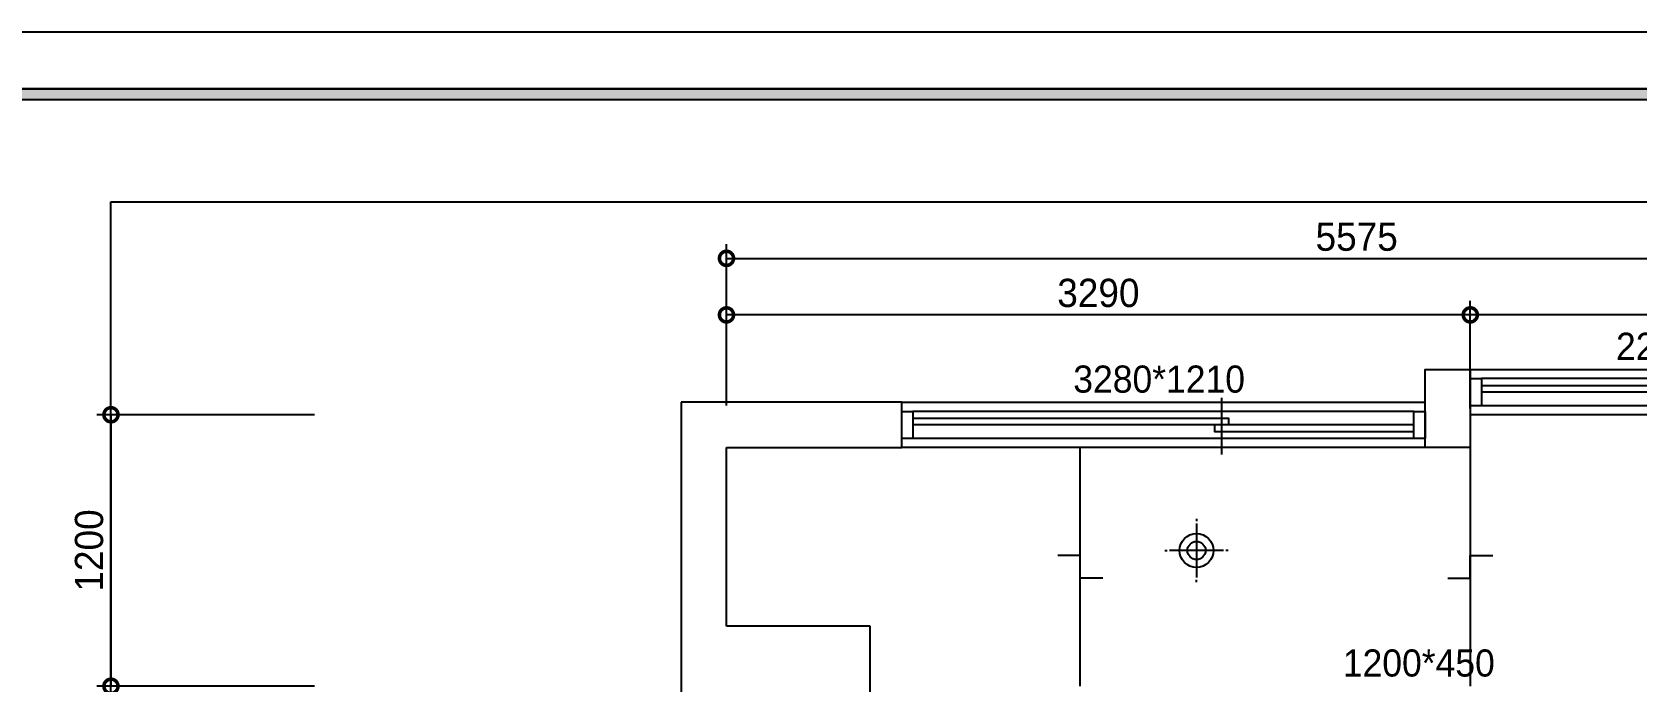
# Model space of a CAD drawing. Header units: inches. Extents: x 15866 to 103813, y -56635 to -28561.
# Drawn here: x 38268 to 45366, y -31933 to -29061 of the extents above; entities that cross this region are included whole.
import ezdxf
from ezdxf.enums import TextEntityAlignment as Align

# ---------------------------------------------------------------- set-up
doc = ezdxf.new("R2010")
doc.units = ezdxf.units.IN
doc.header["$LTSCALE"] = 50
doc.header["$MEASUREMENT"] = 0
for name, color, linetype in [('04-WIN', 4, 'Continuous'), ('07-DIM WAL', 5, 'Continuous'), ('2-con', 2, 'Continuous'), ('CEIL-DOOR', 6, 'Continuous'), ('F-SYM', 7, 'Continuous'), ('FORM(YOURNAME)-11', 1, 'Continuous'), ('HAT', 8, 'Continuous'), ('RC-LIGHT', 7, 'Continuous'), ('U-LANP', 6, 'Continuous')]:
    doc.layers.add(name, color=color, linetype=linetype)
doc.styles.add('YOURNAME', font='HY울릉도M.TTF')
doc.styles.add('스타일1', font='HY울릉도M.TTF')
doc.styles.add('코레일둥고', font='Korail_Round_Gothic_Medium.ttf')
doc.dimstyles.new('50', dxfattribs={"dimscale": 50, "dimtxt": 2.5, "dimasz": 2.5, "dimexe": 1.25, "dimexo": 2, "dimtad": 1, "dimdec": 0, "dimtxsty": '스타일1', "dimblk": 'DOTSMALL', "dimcen": 2.5, "dimclrd": 1, "dimclre": 1, "dimclrt": 2, "dimadec": 0, "dimazin": 0, "dimtfac": 1, "dimtdec": 0, "dimtix": 1, "dimtmove": 0, "dimatfit": 3, "dimldrblk": 'DOTSMALL', "dimfxl": 1.25, "dimarcsym": 0})

# ---------------------------------------------------------------- blocks, each defined once
blk = doc.blocks.new('FORM-PLAN')
at = {"layer": 'FORM(YOURNAME)-11'}
h = blk.add_hatch(color=256, dxfattribs=at)
h.dxf.hatch_style = 1
h.paths.add_polyline_path([(-71444, 55115), (10556, 55115), (10556, 54915), (-71444, 54915)])
h.paths.add_polyline_path([(-71444, -2085), (10556, -2085), (10556, -2285), (-71444, -2285)])
at = {"layer": 'Defpoints', "color": 158}
for points in [[(-71444, -2285), (10556, -2285), (10556, 55115), (-71444, 55115)], [(-69444, 53115), (-64, 53115), (-64, 1215), (-69444, 1215)]]:
    blk.add_lwpolyline(points, close=True, dxfattribs=at)
at = {"layer": 'FORM(YOURNAME)-11', "color": 250}
blk.add_lwpolyline([(-72444, -3285), (11556, -3285), (11556, 56115), (-72444, 56115)], close=True, dxfattribs=at)
at = {"layer": 'FORM(YOURNAME)-11'}
blk.add_lwpolyline([(-71444, 55115), (10556, 55115), (10556, 54915), (-71444, 54915)], close=True, dxfattribs=at)
at = {"layer": 'FORM(YOURNAME)-11', "color": 3, "style": 'YOURNAME'}
for tag, height, p in [('1', 450, (9905, 18188)), ('2', 450, (9905, 17544)), ('3', 450, (9905, 16257)), ('4', 450, (9905, 14326)), ('5', 515, (9905, 12009)), ('6', 515, (9905, 9757)), ('7', 515, (9905, 7504)), ('8', 515, (9905, 5252)), ('9', 515, (9905, 2999)), ('10', 515, (5655, 811)), ('11', 515, (9905, 747)), ('12', 515, (5655, -1441)), ('13', 515, (9905, -1441))]:
    blk.add_attdef(tag, text='', height=height, dxfattribs=at).set_placement(p, align=Align.MIDDLE_RIGHT)
blk = doc.blocks.new('_DOTSMALL')
at = {"color": 0, "linetype": 'ByBlock', "const_width": 0.5}
blk.add_lwpolyline([(-0.0625, 0, 1), (0.0625, 0, 1)], format="xyb", close=True, dxfattribs=at)
blk = doc.blocks.new('*D66')
at = {"layer": '07-DIM WAL', "color": 1, "lineweight": -2, "transparency": 16777216}
for p, q in [((41339, -30644.3), (41339, -29998.6)), ((46914, -30644.3), (46914, -29998.6)), ((41339, -30061.1), (46914, -30061.1))]:
    blk.add_line(p, q, dxfattribs=at)
at = {"layer": 'Defpoints', "color": 0, "transparency": 16777216}
for p in [(46914, -30061.1), (41339, -30744.3), (46914, -30744.3)]:
    blk.add_point(p, dxfattribs=at)
at = {"layer": '07-DIM WAL', "color": 1, "lineweight": -2, "transparency": 16777216, "xscale": 125, "yscale": 125, "zscale": 125, "rotation": 180}
blk.add_blockref('_DOTSMALL', (41339, -30061.1), dxfattribs=at)
at = {"layer": '07-DIM WAL', "color": 1, "lineweight": -2, "transparency": 16777216, "xscale": 125, "yscale": 125, "zscale": 125}
blk.add_blockref('_DOTSMALL', (46914, -30061.1), dxfattribs=at)
at = {"layer": '07-DIM WAL', "color": 2, "transparency": 16777216, "insert": (44126.5, -29966.1), "char_height": 125, "attachment_point": 5, "style": '스타일1'}
blk.add_mtext('5575', dxfattribs=at)
blk = doc.blocks.new('*D84')
at = {"layer": '07-DIM WAL', "color": 1, "lineweight": -2, "transparency": 16777216}
for p, q in [((44629, -30711.1), (44629, -30248.6)), ((46914, -30711.1), (46914, -30248.6)), ((46914, -30311.1), (44629, -30311.1))]:
    blk.add_line(p, q, dxfattribs=at)
at = {"layer": 'Defpoints', "color": 0, "transparency": 16777216}
for p in [(44629, -30311.1), (44629, -30811.1), (46914, -30811.1)]:
    blk.add_point(p, dxfattribs=at)
at = {"layer": '07-DIM WAL', "color": 1, "lineweight": -2, "transparency": 16777216, "xscale": 125, "yscale": 125, "zscale": 125, "rotation": 180}
blk.add_blockref('_DOTSMALL', (44629, -30311.1), dxfattribs=at)
at = {"layer": '07-DIM WAL', "color": 1, "lineweight": -2, "transparency": 16777216, "xscale": 125, "yscale": 125, "zscale": 125}
blk.add_blockref('_DOTSMALL', (46914, -30311.1), dxfattribs=at)
at = {"layer": '07-DIM WAL', "color": 2, "transparency": 16777216, "insert": (45771.5, -30214.8), "char_height": 125, "attachment_point": 5, "style": '스타일1'}
blk.add_mtext('2285', dxfattribs=at)
blk = doc.blocks.new('*D85')
at = {"layer": '07-DIM WAL', "color": 1, "lineweight": -2, "transparency": 16777216}
for p, q in [((41339, -30711.1), (41339, -30248.6)), ((44629, -30725.1), (44629, -30248.6)), ((44629, -30311.1), (41339, -30311.1))]:
    blk.add_line(p, q, dxfattribs=at)
at = {"layer": 'Defpoints', "color": 0, "transparency": 16777216}
for p in [(41339, -30311.1), (41339, -30811.1), (44629, -30825.1)]:
    blk.add_point(p, dxfattribs=at)
at = {"layer": '07-DIM WAL', "color": 1, "lineweight": -2, "transparency": 16777216, "xscale": 125, "yscale": 125, "zscale": 125, "rotation": 180}
blk.add_blockref('_DOTSMALL', (41339, -30311.1), dxfattribs=at)
at = {"layer": '07-DIM WAL', "color": 1, "lineweight": -2, "transparency": 16777216, "xscale": 125, "yscale": 125, "zscale": 125}
blk.add_blockref('_DOTSMALL', (44629, -30311.1), dxfattribs=at)
at = {"layer": '07-DIM WAL', "color": 2, "transparency": 16777216, "insert": (42984, -30214.7), "char_height": 125, "attachment_point": 5, "style": '스타일1'}
blk.add_mtext('3290', dxfattribs=at)
blk = doc.blocks.new('*D67')
at = {"layer": '07-DIM WAL', "color": 1, "lineweight": -2, "transparency": 16777216}
for p, q in [((39516.5, -30752.6), (38554, -30752.6)), ((38616.5, -30752.6), (38616.5, -31952.6)), ((39516.5, -31952.6), (38554, -31952.6))]:
    blk.add_line(p, q, dxfattribs=at)
at = {"layer": 'Defpoints', "color": 0, "transparency": 16777216}
for p in [(39616.5, -30752.6), (38616.5, -31952.6), (39616.5, -31952.6)]:
    blk.add_point(p, dxfattribs=at)
at = {"layer": '07-DIM WAL', "color": 1, "lineweight": -2, "transparency": 16777216, "xscale": 125, "yscale": 125, "zscale": 125}
for p, rotation in [((38616.5, -30752.6), 90), ((38616.5, -31952.6), 270)]:
    blk.add_blockref('_DOTSMALL', p, dxfattribs=dict(at, rotation=rotation))
at = {"layer": '07-DIM WAL', "color": 2, "transparency": 16777216, "insert": (38520.2, -31352.6), "char_height": 125, "attachment_point": 5, "rotation": 90, "style": '스타일1'}
blk.add_mtext('1200', dxfattribs=at)
blk = doc.blocks.new('vudausewh')
for p, q in [((21404, -31952.6), (21404, -30897.6)), ((23129, -30897.6), (23129, -31952.6))]:
    blk.add_line(p, q)
for points in [[(21504, -31475.1), (21404, -31475.1), (21404, -31375.1), (21304, -31375.1)], [(23029, -31475.1), (23129, -31475.1), (23129, -31375.1), (23229, -31375.1)]]:
    blk.add_lwpolyline(points)
at = {"layer": '04-WIN'}
blk.add_lwpolyline([(25414, -30552.6), (25414, -30752.6), (23129, -30752.6), (23129, -30897.6), (20614, -30897.6), (20614, -30697.6), (22929, -30697.6), (22929, -30552.6), (25414, -30552.6)], dxfattribs=at)
at = {"layer": '2-con'}
for p, q in [((20614, -30697.6), (19639, -30697.6)), ((19639, -30697.6), (19639, -41674.6)), ((20614, -30897.6), (20614, -30697.6)), ((19839, -31687.6), (19839, -30897.6)), ((19839, -30897.6), (20614, -30897.6)), ((20474, -31687.6), (19839, -31687.6)), ((20474, -32723.7), (20474, -31687.6))]:
    blk.add_line(p, q, dxfattribs=at)
at = {"layer": '04-WIN', "style": '코레일둥고'}
for s, p in [('2285*1210', (23773.6, -30509.9)), ('3280*1210', (21373, -30654.9)), ('1200*450', (22565.2, -31909.9))]:
    blk.add_text(s, height=120, dxfattribs=at).set_placement(p)
blk = doc.blocks.new('cjswjdej')
at = {"layer": '04-WIN', "color": 8}
for p, q in [((46864, -30592.6), (44679, -30592.6)), ((43529, -30677.6), (43529, -30927.6)), ((46864, -30712.6), (44679, -30712.6)), ((44379, -30737.6), (42164, -30737.6)), ((44379, -30797.6), (43559, -30797.6)), ((44379, -30857.6), (42164, -30857.6))]:
    blk.add_line(p, q, dxfattribs=at)
for points in [[(44429, -30552.6), (44629, -30552.6), (44629, -30897.6), (44429, -30897.6)], [(44679, -30712.6), (44629, -30712.6), (44629, -30592.6), (44679, -30592.6)], [(42164, -30857.6), (42114, -30857.6), (42114, -30737.6), (42164, -30737.6)], [(44379, -30857.6), (44379, -30737.6), (44429, -30737.6), (44429, -30857.6)]]:
    blk.add_lwpolyline(points, close=True, dxfattribs=at)
for points in [[(44679, -30622.6), (46044, -30622.6), (46044, -30652.6), (44679, -30652.6)], [(42164, -30767.6), (43559, -30767.6), (43559, -30797.6), (42164, -30797.6)], [(44379, -30827.6), (43499, -30827.6), (43499, -30797.6)]]:
    blk.add_lwpolyline(points, dxfattribs=at)
blk.add_blockref('vudausewh', (21500, 0))
blk = doc.blocks.new('매입등')
at = {"layer": 'HAT', "color": 1}
for p, q in [((0, 140), (0, 130)), ((0, 120), (0, -120)), ((-140, 0), (-130, 0)), ((120, 0), (-120, 0)), ((140, 0), (130, 0)), ((-140, 0), (-130, 0)), ((0, -140), (0, -130))]:
    blk.add_line(p, q, dxfattribs=at)
blk.add_circle((0, 0), 40, dxfattribs=at)
at = {"layer": 'U-LANP'}
blk.add_circle((0, 0), 75, dxfattribs=at)
blk = doc.blocks.new('A$C59950440')
at = {"layer": 'CEIL-DOOR'}
blk.add_blockref('매입등', (140, 140), dxfattribs=at)

msp = doc.modelspace()

# ---------------------------------------------------------------- block references
msp.add_blockref('cjswjdej', (0, 0))
at = {"layer": 'F-SYM', "xscale": 0.2500000000000001, "yscale": 0.2500000000000001, "zscale": 0.2500000000000001}
msp.add_blockref('FORM-PLAN', (55977.5, -43089.9), dxfattribs=at)
at = {"layer": 'RC-LIGHT'}
msp.add_blockref('A$C59950440', (43278, -31492.6), dxfattribs=at)

# ---------------------------------------------------------------- dimensions: what is measured, and where the dimension line sits
at = {"layer": '07-DIM WAL'}
for base, p1, p2, angle, picture, middle in [((46914, -30061.1), (41339, -30744.3), (46914, -30744.3), 180, '*D66', (44126.5, -29966.1)), ((41339, -30311.1), (44629, -30825.1), (41339, -30811.1), 180, '*D85', (42984, -30214.7)), ((44629, -30311.1), (46914, -30811.1), (44629, -30811.1), 180, '*D84', (45771.5, -30214.8)), ((38616.5, -31952.6), (39616.5, -30752.6), (39616.5, -31952.6), 90, '*D67', (38520.2, -31352.6))]:
    dim = msp.add_linear_dim(base=base, p1=p1, p2=p2, angle=angle, dimstyle='50', dxfattribs=at)
    dim.commit()
    dim.dimension.update_dxf_attribs({"geometry": picture, "text_midpoint": middle})

doc.saveas('drawing.dxf')
